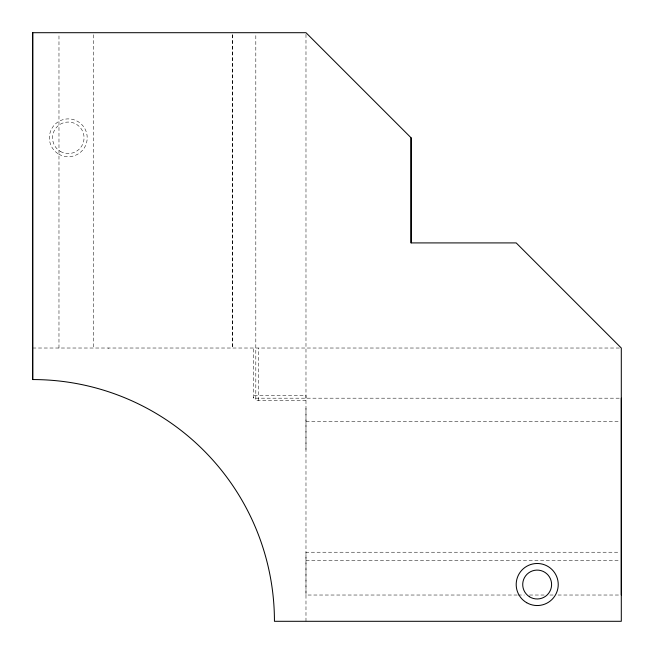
<?xml version="1.0" encoding="UTF-8"?>
<svg xmlns="http://www.w3.org/2000/svg" width="654" height="654" viewBox="0 0 654 654"><rect width="100%" height="100%" fill="white"/><g stroke="black" fill="none" stroke-linecap="round" stroke-linejoin="round"><path stroke-width="0.49" stroke-dasharray="3.27 2.45" d="M58.974 348.026L58.974 34.744M619.256 398.188L253.425 398.188L253.425 348.026M258.682 400.575L258.682 348.018M305.982 621.3L305.982 552.229L619.256 552.229M305.982 449.478L305.982 32.7M108.466 348.32L108.899 348.018M32.7 348.018L621.3 348.026M305.974 400.575L255.812 400.575L255.812 34.744M305.982 421.593L619.256 421.593M305.982 560.625L619.256 560.625M517.216 595.026L305.982 595.026L305.982 406.584M518.238 595.026L524.353 595.026M529.462 595.026L544.766 595.026M549.867 595.026L553.946 595.026M558.034 595.026L619.256 595.026M305.982 398.188L305.982 395.318L253.425 395.318L253.425 398.188M93.375 34.744L93.375 348.018M232.407 34.744L232.407 348.026L232.407 34.744M60.413 151.458A15.77 15.77 0 0 0 84.055 137.806A15.77 15.77 0 0 0 60.413 124.154A15.77 15.77 0 0 0 60.413 151.458M58.835 154.189A18.917 18.917 0 0 0 87.211 137.806A18.917 18.917 0 0 0 58.835 121.423A18.917 18.917 0 0 0 58.835 154.189"/><path stroke-width="0.98" d="M32.7 379.557L32.7 32.7L305.982 32.7L411.088 137.806L411.088 242.912L516.194 242.912L621.3 348.026L621.3 621.3L274.443 621.3A241.743 241.743 0 0 0 32.7 379.557L32.7 32.7M411.088 242.912L411.088 137.806M621.3 398.188L621.3 595.026M529.364 596.693A14.437 14.437 0 0 0 551.584 585.216A14.437 14.437 0 0 0 530.533 571.71A14.437 14.437 0 0 0 529.364 596.693M526.707 602.718A21.018 21.018 0 0 0 558.238 584.513A21.018 21.018 0 0 0 526.707 566.307A21.018 21.018 0 0 0 526.707 602.718"/></g></svg>
